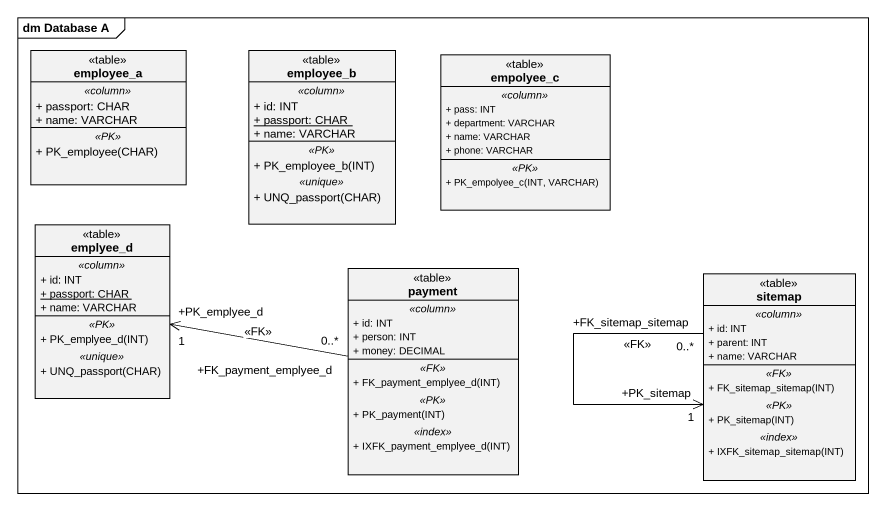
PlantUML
@startuml
mainframe dm Database A
hide circle
hide empty members
skinparam classAttributeIconSize 0
class employee_a <<table>> {
  .. <<column>> ..
  + passport: CHAR
  + name: VARCHAR
  .. <<PK>> ..
  + PK_employee(CHAR)
}
class employee_b <<table>> {
  .. <<column>> ..
  + id: INT
  {static} + passport: CHAR
  + name: VARCHAR
  .. <<PK>> ..
  + PK_employee_b(INT)
  .. <<unique>> ..
  + UNQ_passport(CHAR)
}
class empolyee_c <<table>> {
  .. <<column>> ..
  + pass: INT
  + department: VARCHAR
  + name: VARCHAR
  + phone: VARCHAR
  .. <<PK>> ..
  + PK_empolyee_c(INT, VARCHAR)
}
class emplyee_d <<table>> {
  .. <<column>> ..
  + id: INT
  {static} + passport: CHAR
  + name: VARCHAR
  .. <<PK>> ..
  + PK_emplyee_d(INT)
  .. <<unique>> ..
  + UNQ_passport(CHAR)
}
class payment <<table>> {
  .. <<column>> ..
  + id: INT
  + person: INT
  + money: DECIMAL
  .. <<FK>> ..
  + FK_payment_emplyee_d(INT)
  .. <<PK>> ..
  + PK_payment(INT)
  .. <<index>> ..
  + IXFK_payment_emplyee_d(INT)
}
class sitemap <<table>> {
  .. <<column>> ..
  + id: INT
  + parent: INT
  + name: VARCHAR
  .. <<FK>> ..
  + FK_sitemap_sitemap(INT)
  .. <<PK>> ..
  + PK_sitemap(INT)
  .. <<index>> ..
  + IXFK_sitemap_sitemap(INT)
}
payment "+FK_payment_emplyee_d\n0..*" -left-> "+PK_emplyee_d\n1" emplyee_d : <<FK>>
sitemap "+FK_sitemap_sitemap\n0..*" --> "+PK_sitemap\n1" sitemap : <<FK>>
@enduml
